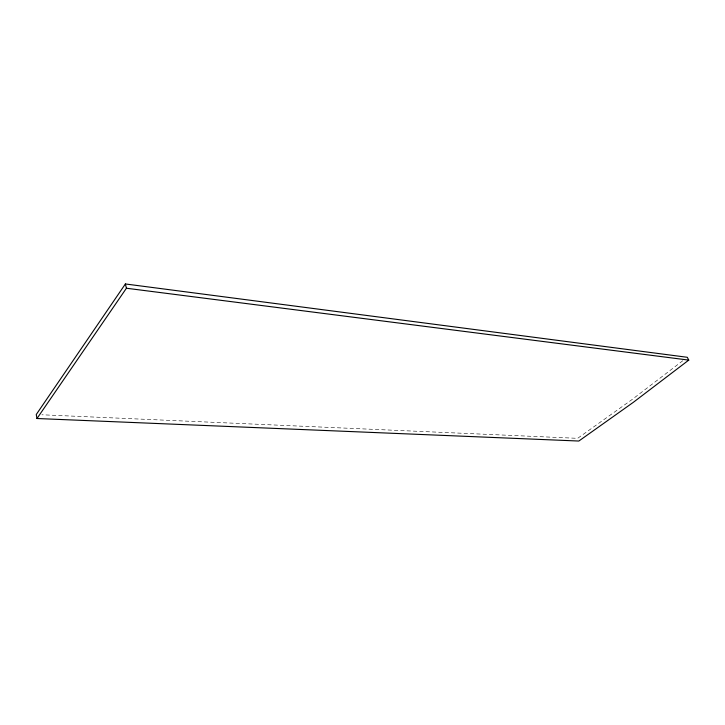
<?xml version="1.0" encoding="UTF-8"?>
<svg xmlns="http://www.w3.org/2000/svg" width="725" height="725" viewBox="0 0 725 725"><rect width="100%" height="100%" fill="white"/><g stroke="black" fill="none" stroke-linecap="round" stroke-linejoin="round"><path stroke-width="0.54" stroke-dasharray="3.62 2.72" d="M682.832 360.697L631.919 399.638L577.644 438.335L41.905 414.772"/><path stroke-width="1.09" d="M125.38 283.964L36.25 414.528L36.993 418.515L578.84 441.036L633.233 402.402L688.75 360.108L687.3 357.289L125.38 283.964L126.422 288.233L36.993 418.515M126.422 288.233L688.75 360.108"/></g></svg>
